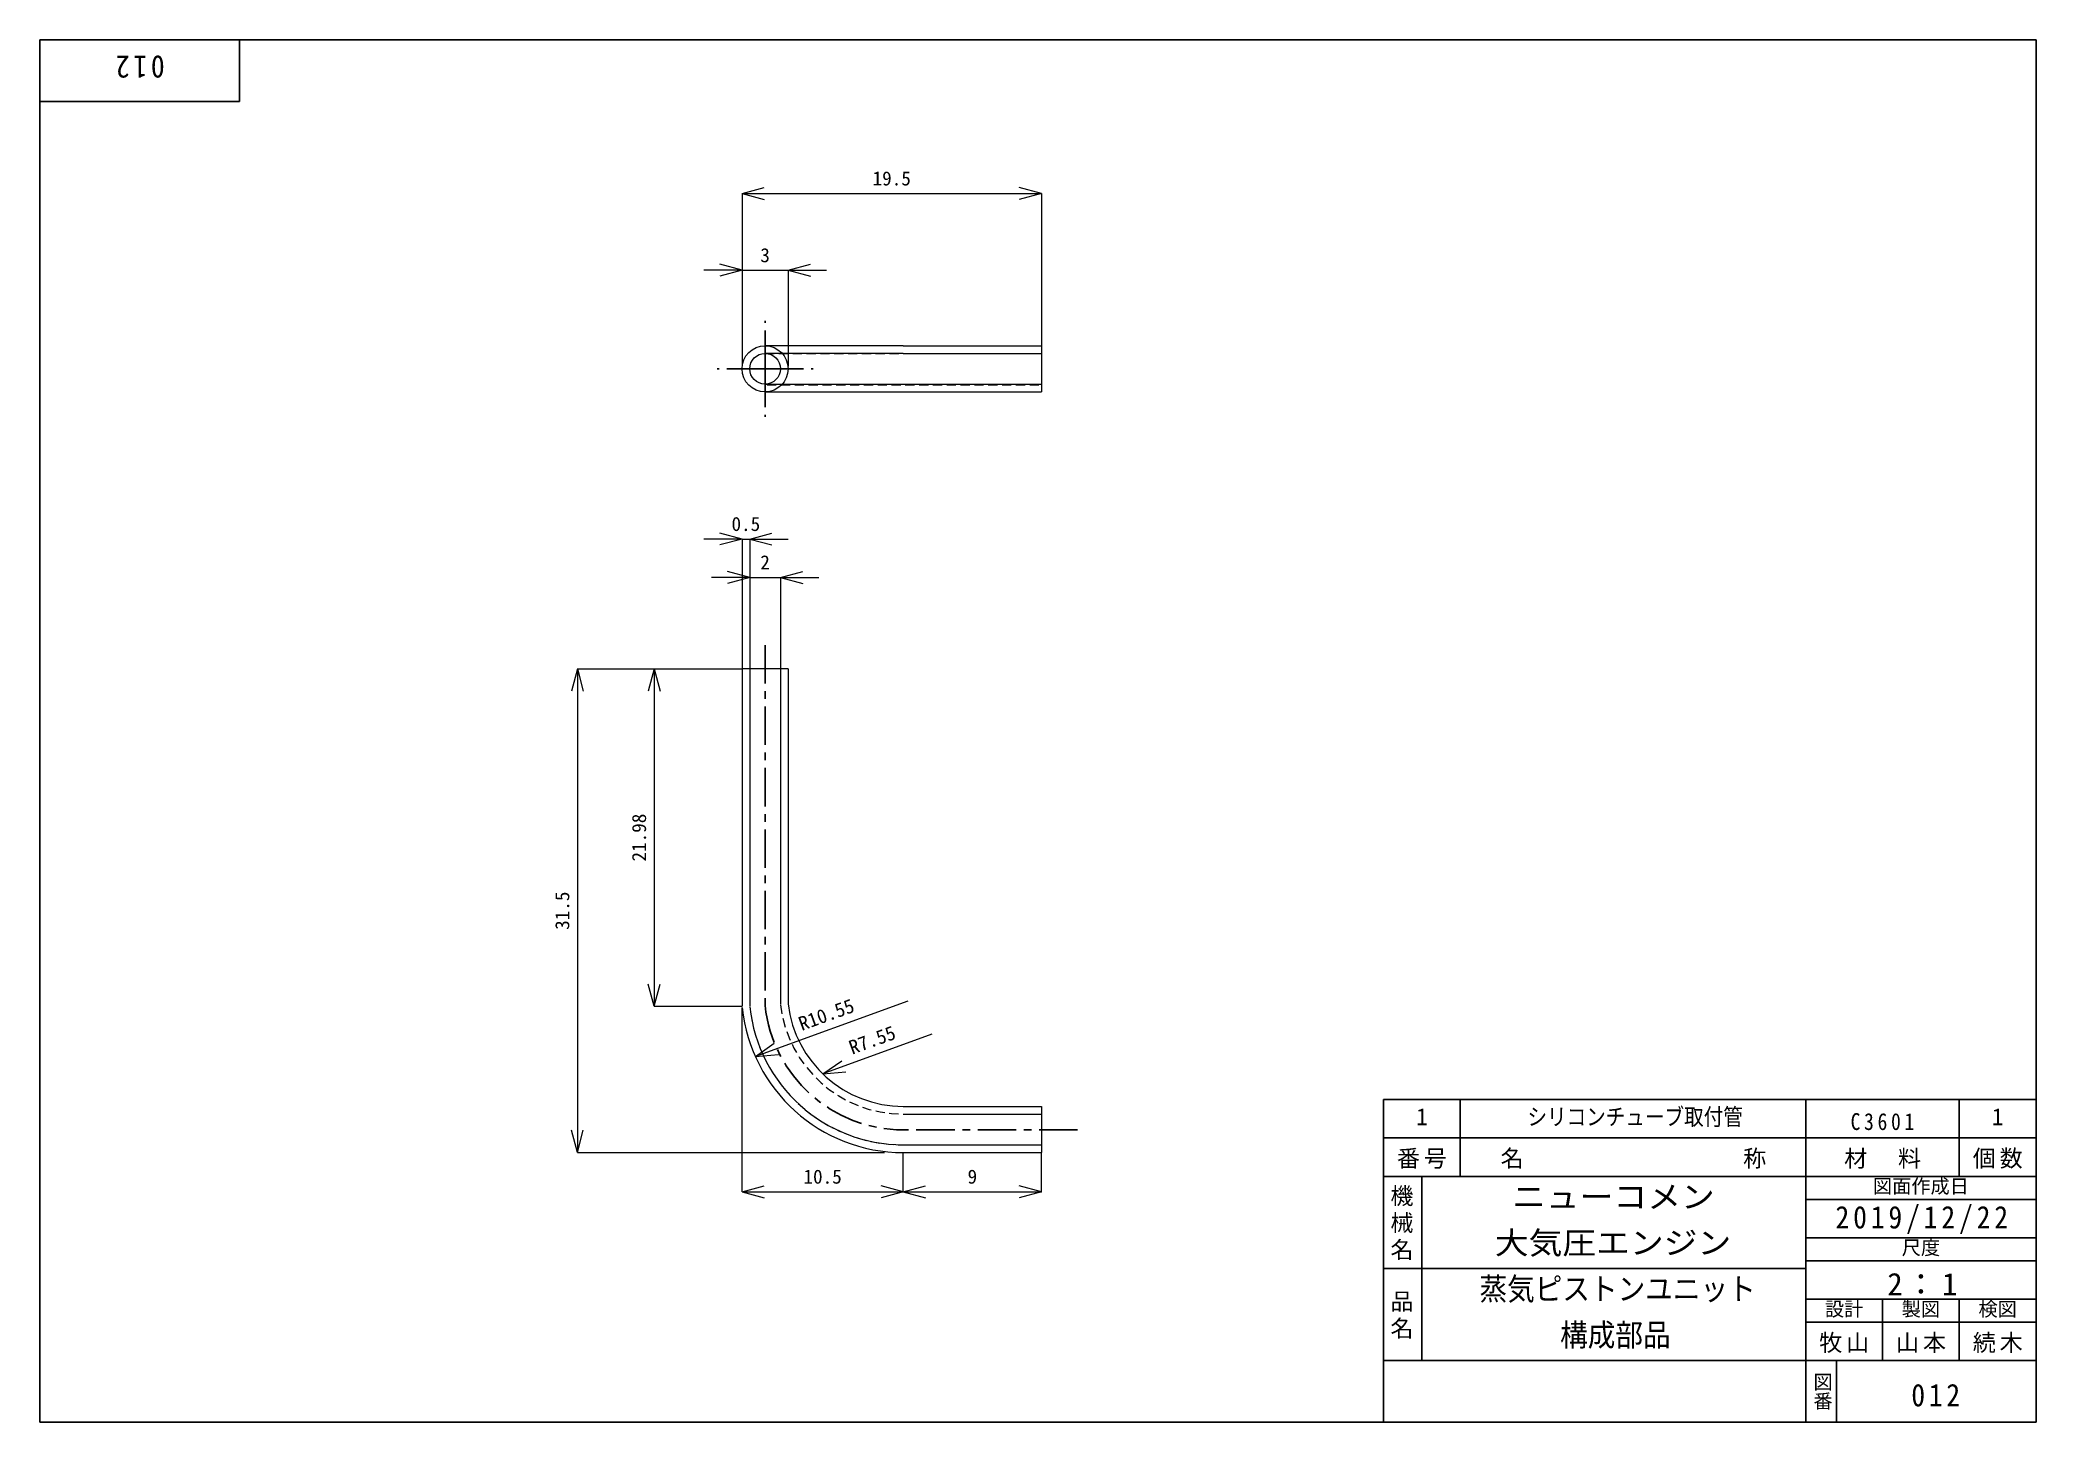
# Model space of a CAD drawing. Units: millimetres at full size, sheet at 2:1. Extents: x -65 to 65, y -47 to 43.
import ezdxf
from ezdxf.enums import TextEntityAlignment as Align

# ---------------------------------------------------------------- set-up
doc = ezdxf.new("R2010")
doc.units = ezdxf.units.MM
doc.header["$LTSCALE"] = 0.5
doc.linetypes.add('CHAIN1', pattern=[8, 5, -1, 1, -1])
doc.linetypes.add('DASHED1', pattern=[1.8, 1.2, -0.6])
doc.layers.add('0-7_表題欄内文字', color=7, linetype='Continuous')
for name, color, linetype, lineweight in [('0-F_輪郭線・表題欄', 7, 'Continuous', 25), ('1-1_実線', 7, 'Continuous', 18), ('1-2_中央線', 7, 'CHAIN1', 25), ('1-3_隠れ線', 4, 'DASHED1', 9), ('1-9_寸法線', 4, 'Continuous', 9)]:
    doc.layers.add(name, color=color, linetype=linetype, lineweight=lineweight)
doc.styles.add('@ＭＳ ゴシック', font='')
doc.styles.add('ＭＳ ゴシック', font='')
doc.styles.get('@ＭＳ ゴシック').set_extended_font_data('@MS Gothic')
doc.styles.get('ＭＳ ゴシック').set_extended_font_data('MS Gothic')

msp = doc.modelspace()

# ---------------------------------------------------------------- linework, layer by layer
at = {"layer": '0-F_輪郭線・表題欄'}
for p, q in [((-65, 43.25), (-65, -46.75)), ((65, 43.25), (-65, 43.25)), ((-52, 39.25), (-52, 43.25)), ((65, -46.75), (65, 43.25)), ((-52, 39.25), (-65, 39.25)), ((22.5, -25.75), (65, -25.75)), ((22.5, -46.75), (22.5, -25.75)), ((27.5, -30.75), (27.5, -25.75)), ((50, -46.75), (50, -25.75)), ((60, -30.75), (60, -25.75)), ((22.5, -28.25), (65, -28.25)), ((22.5, -30.75), (65, -30.75)), ((25, -42.75), (25, -30.75)), ((50, -32.25), (65, -32.25)), ((50, -34.75), (65, -34.75)), ((50, -36.25), (65, -36.25)), ((22.5, -36.75), (50, -36.75)), ((50, -38.75), (65, -38.75)), ((55, -42.75), (55, -38.75)), ((60, -42.75), (60, -38.75)), ((50, -40.25), (65, -40.25)), ((22.5, -42.75), (65, -42.75)), ((52, -46.75), (52, -42.75)), ((-65, -46.75), (65, -46.75))]:
    msp.add_line(p, q, dxfattribs=at)
at = {"layer": '1-1_実線', "color": 4, "lineweight": 9}
msp.add_line((-19.2733, 33.25), (0.2267, 33.25), dxfattribs=at)
at = {"layer": '1-1_実線'}
for p, q in [((-8.7733, 23.3354), (-17.7733, 23.3354)), ((-8.7733, 22.8354), (-17.7733, 22.8354)), ((-8.7733, 23.3354), (0.2267, 23.3354)), ((-8.7733, 22.8354), (0.2267, 22.8354)), ((0.2267, 23.3354), (0.2267, 20.3354)), ((-17.7733, 20.8354), (-8.7733, 20.8354)), ((-8.7733, 20.8354), (0.2267, 20.8354)), ((-17.7733, 20.3354), (-8.7733, 20.3354)), ((-8.7733, 20.3354), (0.2267, 20.3354)), ((-16.2733, 2.3023), (-19.2733, 2.3023)), ((-19.2733, 2.3023), (-19.2733, -19.6766)), ((-18.7733, 2.3023), (-18.7733, -19.6503)), ((-16.7733, 2.3023), (-16.7733, -19.5435)), ((-16.2733, 2.3023), (-16.2733, -19.5151)), ((-8.7733, -26.1977), (0.2267, -26.1977)), ((-8.7733, -26.6977), (0.2267, -26.6977)), ((0.2267, -26.1977), (0.2267, -29.1977)), ((-8.7733, -28.6977), (0.2267, -28.6977)), ((-8.7733, -29.1977), (0.2267, -29.1977))]:
    msp.add_line(p, q, dxfattribs=at)
for radius in [1.5, 1]:
    msp.add_circle((-17.7733, 21.8354), radius, dxfattribs=at)
for radius, start in [(10.55, 186.02558), (10.05, 186.02558), (7.55, 186.59765)]:
    msp.add_arc((-8.7733, -18.6477), radius, start, 270, dxfattribs=at)
at = {"layer": '1-2_中央線'}
for p, q in [((-17.7733, 21.8354), (-17.7733, 24.9596)), ((-17.7733, 21.8354), (-20.8976, 21.8354)), ((-17.7733, 21.8354), (-17.7733, 18.7111)), ((-17.7733, 21.8354), (-14.649, 21.8354)), ((-17.7733, 3.8434), (-17.7733, -19.6238)), ((2.5748, -27.7238), (-8.7733, -27.7238))]:
    msp.add_line(p, q, dxfattribs=at)
msp.add_arc((-8.7733, -18.6738), 9.05, 186.02558, 270, dxfattribs=at)
at = {"layer": '1-3_隠れ線'}
for p, q in [((-17.7733, 22.8354), (0.2267, 22.8354)), ((-17.6415, 20.7826), (0.2267, 20.7826)), ((-18.7733, 2.3023), (-18.7733, -19.6766)), ((-16.7733, 2.3023), (-16.7733, -19.5151)), ((-8.7733, -26.6977), (0.2267, -26.6977)), ((-8.7733, -28.6977), (0.2267, -28.6977))]:
    msp.add_line(p, q, dxfattribs=at)
for radius, start in [(10.05, 186.02558), (8.05, 186.59765)]:
    msp.add_arc((-8.7733, -18.6477), radius, start, 270, dxfattribs=at)
at = {"layer": '1-9_寸法線'}
for p, q in [((-19.2733, 33.25), (-17.8244, 33.6382)), ((-19.2733, 33.25), (-17.8244, 32.8618)), ((-19.2733, 33.25), (-19.2733, 28.25)), ((0.2267, 33.25), (-1.2222, 33.6382)), ((0.2267, 33.25), (-1.2222, 32.8618)), ((-19.2733, 28.25), (-20.7222, 28.6382)), ((-16.2733, 28.25), (-14.8244, 28.6382)), ((-19.2733, 28.25), (-21.7733, 28.25)), ((-19.2733, 28.25), (-20.7222, 27.8618)), ((-19.2733, 28.25), (-16.2733, 28.25)), ((-19.2733, 28.25), (-19.2733, 22.0642)), ((-16.2733, 28.25), (-13.7733, 28.25)), ((-16.2733, 28.25), (-14.8244, 27.8618)), ((-16.2733, 28.25), (-16.2733, 22.0074)), ((-19.2733, 10.75), (-21.7733, 10.75)), ((-19.2733, 10.75), (-20.7222, 11.1382)), ((-19.2733, 10.75), (-20.7222, 10.3618)), ((-19.2733, 10.75), (-18.7733, 10.75)), ((-19.2733, 10.75), (-19.2733, 2.3023)), ((-18.7733, 10.75), (-17.3244, 11.1382)), ((-18.7733, 10.75), (-16.2733, 10.75)), ((-18.7733, 10.75), (-17.3244, 10.3618)), ((-18.7733, 10.75), (-18.7733, 8.25)), ((-18.7733, 8.25), (-21.2733, 8.25)), ((-18.7733, 8.25), (-20.2222, 8.6382)), ((-18.7733, 8.25), (-20.2222, 7.8618)), ((-18.7733, 8.25), (-16.7733, 8.25)), ((-18.7733, 8.25), (-18.7733, 2.3023)), ((-16.7733, 8.25), (-15.3244, 8.6382)), ((-16.7733, 8.25), (-14.2733, 8.25)), ((-16.7733, 8.25), (-15.3244, 7.8618)), ((-16.7733, 8.25), (-16.7733, 2.3023)), ((-30, 2.3023), (-30.3882, 0.8535)), ((-30, 2.3023), (-29.6118, 0.8535)), ((-30, 2.3023), (-30, -29.1977)), ((-30, 2.3023), (-19.2733, 2.3023)), ((-25, 2.3023), (-25.3882, 0.8535)), ((-25, 2.3023), (-24.6118, 0.8535)), ((-25, 2.3023), (-22.5, 2.3023)), ((-25, 2.3023), (-25, -19.6766)), ((-25, -19.6766), (-25.3882, -18.2277)), ((-25, -19.6766), (-24.6118, -18.2277)), ((-8.4876, -19.334), (-18.4014, -22.9423)), ((-25, -19.6766), (-19.2733, -19.6766)), ((-19.2733, -31.75), (-19.2733, -19.7551)), ((-18.4014, -22.9423), (-17.1727, -22.082)), ((-6.9104, -21.496), (-14.0051, -24.0782)), ((-18.4014, -22.9423), (-16.9071, -22.8116)), ((-14.0051, -24.0782), (-12.7764, -23.2179)), ((-14.0051, -24.0782), (-12.5108, -23.9475)), ((-30, -29.1977), (-30.3882, -27.7488)), ((-30, -29.1977), (-29.6118, -27.7488)), ((-30, -29.1977), (-10, -29.1977)), ((-8.7733, -31.75), (-8.7733, -29.1977)), ((0.2267, -31.75), (0.2267, -29.1977)), ((-19.2733, -31.75), (-17.8244, -31.3618)), ((-19.2733, -31.75), (-17.8244, -32.1382)), ((-19.2733, -31.75), (-8.7733, -31.75)), ((-8.7733, -31.75), (-10.2222, -31.3618)), ((-8.7733, -31.75), (-10.2222, -32.1382)), ((-8.7733, -31.75), (-7.3244, -31.3618)), ((-8.7733, -31.75), (-7.3244, -32.1382)), ((-8.7733, -31.75), (0.2267, -31.75)), ((0.2267, -31.75), (-1.2222, -31.3618)), ((0.2267, -31.75), (-1.2222, -32.1382))]:
    msp.add_line(p, q, dxfattribs=at)
msp.add_lwpolyline([(0.2267, 33.25), (0.2267, 23.3497), (0.2267, 23.25)], dxfattribs=at)

# ---------------------------------------------------------------- texts
at = {"layer": '0-7_表題欄内文字', "style": 'ＭＳ ゴシック'}
for p in [(24.625, -27.75), (62.125, -27.75)]:
    msp.add_text('1', height=1.1, dxfattribs=at).set_placement(p, align=Align.BOTTOM_LEFT)
for s, height, width, p in [('シリコンチューブ取付管', 1.1, 0.85, (31.875, -27.75)), ('ニューコメン', 1.466, 1.1, (30.875, -33.25)), ('大気圧エンジン', 1.466, 1.1, (29.75, -36.25)), ('蒸気ピストンユニット', 1.466, 0.9, (28.75, -39.25)), ('構成部品', 1.466, 0.9, (34, -42.25))]:
    msp.add_text(s, height=height, dxfattribs=dict(at, width=width)).set_placement(p, align=Align.BOTTOM_LEFT)
at = {"layer": '0-7_表題欄内文字', "color": 4, "style": 'ＭＳ ゴシック'}
for s, p in [('図面作成日', (54.375, -32.125)), ('尺度', (56.25, -36.125)), ('設計', (51.25, -40.125)), ('製図', (56.25, -40.125)), ('検図', (61.25, -40.125))]:
    msp.add_text(s, height=0.9164, dxfattribs=at).set_placement(p, align=Align.BOTTOM_LEFT)
at = {"layer": '0-7_表題欄内文字', "color": 4, "style": '@ＭＳ ゴシック'}
msp.add_text('図番', height=0.9164, rotation=270, dxfattribs=at).set_placement((50.375, -43.5), align=Align.BOTTOM_LEFT)
at = {"layer": '0-7_表題欄内文字', "attachment_point": 7}
for s, insert, char_height, rotation, style in [('\\T1.27;\\W0.9;012', (-56.875, 42.25), 1.466, 180, 'ＭＳ ゴシック'), ('\\T1.17;機械名', (23, -31.25), 1.1, 270, '@ＭＳ ゴシック'), ('\\T1.17;品名', (23, -38.125), 1.1, 270, '@ＭＳ ゴシック')]:
    msp.add_mtext(s, dxfattribs=dict(at, insert=insert, char_height=char_height, rotation=rotation, style=style))
at = {"layer": '0-7_表題欄内文字', "attachment_point": 7, "style": 'ＭＳ ゴシック'}
for s, insert, char_height in [('\\T1.38;\\W0.85;C3601', (52.9203, -27.75), 1.1), ('\\T1.17;番号', (23.375, -30.25), 1.1), ('\\T1.17;名\u3000\u3000\u3000\u3000\u3000\u3000\u3000\u3000称', (30.125, -30.25), 1.1), ('\\T1.17;材\u3000料', (52.5, -30.25), 1.1), ('\\T1.17;個数', (60.875, -30.25), 1.1), ('\\T1.28;\\W0.9;2019/12/22', (51.9375, -34.5), 1.466), ('\\T1.19;2：1', (55.3125, -38.5), 1.466), ('\\T1.17;牧山', (50.875, -42.25), 1.1), ('\\T1.17;山本', (55.875, -42.25), 1.1), ('\\T1.17;続木', (60.875, -42.25), 1.1), ('\\T1.27;\\W0.9;012', (56.875, -45.75), 1.466)]:
    msp.add_mtext(s, dxfattribs=dict(at, insert=insert, char_height=char_height))
at = {"layer": '1-9_寸法線', "style": 'ＭＳ ゴシック'}
for s, p in [('19.5', (-10.7733, 33.5)), ('3', (-18.0858, 28.5)), ('0.5', (-19.9608, 11)), ('2', (-18.0858, 8.5)), ('10.5', (-15.2733, -31.5)), ('9', (-4.5858, -31.5))]:
    msp.add_text(s, height=0.9164, dxfattribs=at).set_placement(p, align=Align.BOTTOM_LEFT)
for s, rotation, p in [('21.98', 90, (-25.25, -10.2496)), ('31.5', 90, (-30.25, -14.6977)), ('R10.55', 20, (-15.2919, -21.5445)), ('R7.55', 20, (-12.0115, -23.0866))]:
    msp.add_text(s, height=0.9164, rotation=rotation, dxfattribs=at).set_placement(p, align=Align.BOTTOM_LEFT)

doc.saveas('drawing.dxf')
